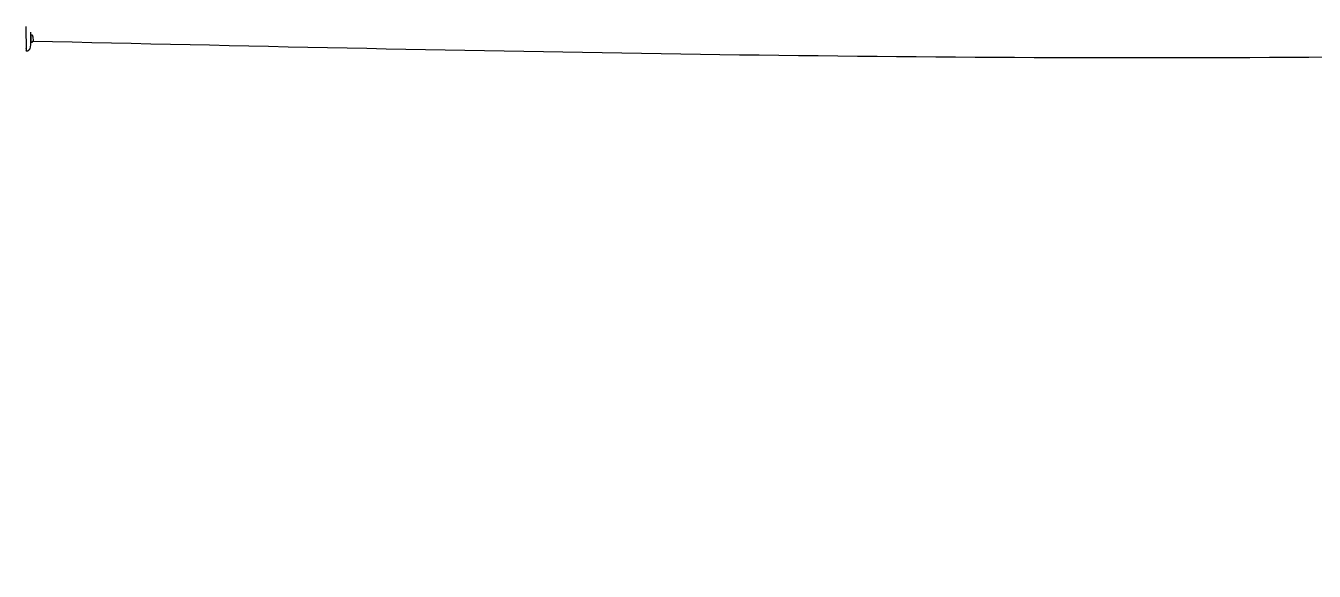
# Model space of a CAD drawing. Header units: inches. Extents: x 25.4 to 67.8, y 12.4 to 30.4.
# Drawn here: x 51.35 to 59.78, y 22.56 to 26.14 of the extents above; entities that cross this region are included whole.
import ezdxf

# ---------------------------------------------------------------- set-up
doc = ezdxf.new("R2010")
doc.units = ezdxf.units.IN
doc.header["$MEASUREMENT"] = 0
doc.linetypes.add('DASHED', pattern=[0.75, 0.5, -0.25])
doc.layers.add('medidas', color=3, linetype='Continuous')

msp = doc.modelspace()

# ---------------------------------------------------------------- linework, layer by layer
at = {"color": 2, "linetype": 'DASHED'}
for p, q in [((51.34914, 26.13328), (51.35075, 25.97433)), ((51.38169, 26.01266), (51.38085, 26.09559)), ((51.38112, 26.06853), (51.38143, 26.0379)), ((51.3953, 26.06868), (51.39561, 26.03804)), ((51.34942, 25.9884), (51.3506, 25.98841)), ((51.37621, 25.98803), (51.38169, 26.01266))]:
    msp.add_line(p, q, dxfattribs=at)
at = {"color": 2}
msp.add_lwpolyline([(51.38385, 26.07518), (51.381, 26.08054)], dxfattribs=at)
at = {"color": 2, "linetype": 'DASHED'}
for centre, radius, start, end in [((51.3882, 26.06951), 0.00715, 353.285936, 187.876532), ((51.34941, 25.98958), 0.00118, 180.581234, 270.581234), ((51.35131, 26.00249), 0.0288, 279.645994, 329.846963), ((51.38851, 26.03887), 0.00715, 173.285936, 7.876532), ((51.3536, 25.97811), 0.00474, 205.556111, 302.274028)]:
    msp.add_arc(centre, radius, start, end, dxfattribs=at)
at = {"layer": 'medidas'}
for points in [[(51.39561, 26.03804), (59.61948, 25.93292), (67.83416, 26.13866)], [(56.86009, 19.98202), (62.27374, 23.92928), (63.49161, 26.00031)]]:
    msp.add_spline(points, degree=3, dxfattribs=at)

doc.saveas('drawing.dxf')
